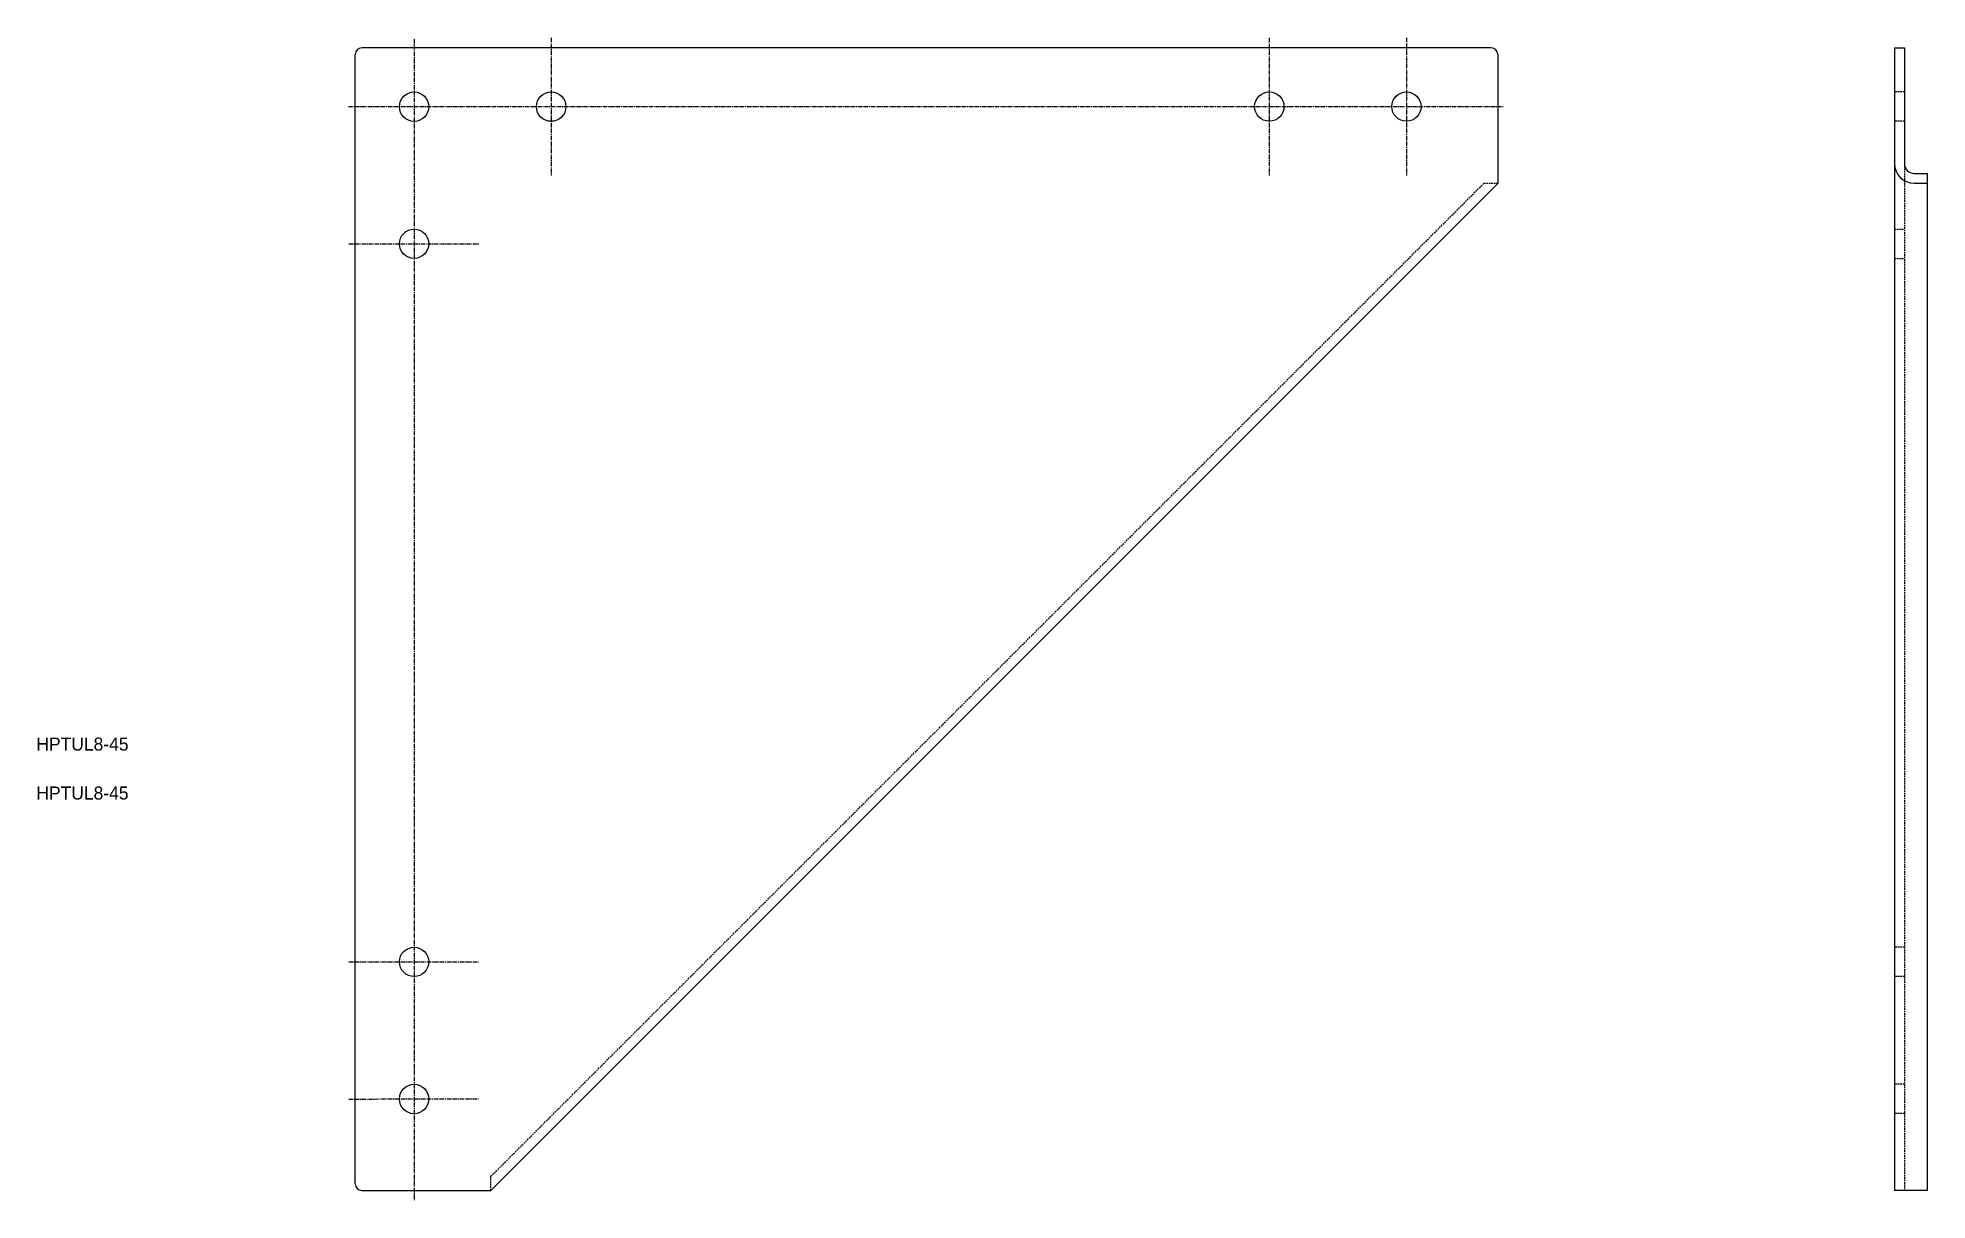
# Model space of a CAD drawing. Extents: x 0 to 579, y 0 to 356.
import ezdxf

# ---------------------------------------------------------------- set-up
doc = ezdxf.new("R2010")
doc.units = 0
doc.linetypes.add('CENTER', pattern=[2, 1.25, -0.25, 0.25, -0.25])
doc.linetypes.add('DASHED', pattern=[0.75, 0.5, -0.25])
doc.layers.get('0').update_dxf_attribs({"linetype": 'CONTINUOUS'})
doc.layers.add('CENTER', color=1, linetype='CENTER')

msp = doc.modelspace()

# ---------------------------------------------------------------- linework, layer by layer
at = {"color": 7, "linetype": 'CONTINUOUS'}
for p, q in [((97.72, 5.01), (97.72, 351.01)), ((445.72, 353.01), (99.72, 353.01)), ((447.72, 351.01), (447.72, 311.51)), ((569.28, 353.01), (569.28, 3.01)), ((569.28, 353.01), (572.28, 353.01)), ((572.28, 353.01), (572.28, 317.56)), ((575.28, 314.56), (579.28, 314.56)), ((579.28, 314.56), (579.28, 3.01)), ((139.22, 3.01), (447.72, 311.51)), ((575.28, 311.56), (579.28, 311.56)), ((99.72, 3.01), (139.22, 3.01)), ((579.28, 3.01), (569.28, 3.01))]:
    msp.add_line(p, q, dxfattribs=at)
at = {"color": 3, "linetype": 'DASHED'}
for p, q in [((572.28, 339.52), (569.28, 339.52)), ((572.28, 330.52), (569.28, 330.52)), ((572.28, 317.56), (572.28, 3.01)), ((139.22, 7.27), (443.45, 311.51)), ((447.72, 311.51), (443.45, 311.51)), ((569.28, 297.52), (572.28, 297.52)), ((569.28, 288.52), (572.28, 288.52)), ((572.28, 77.52), (569.28, 77.52)), ((572.28, 68.52), (569.28, 68.52)), ((572.28, 35.52), (569.28, 35.52)), ((572.28, 26.52), (569.28, 26.52)), ((139.22, 3.01), (139.22, 7.27))]:
    msp.add_line(p, q, dxfattribs=at)
at = {"color": 7, "linetype": 'CONTINUOUS'}
for centre in [(115.72, 335), (157.72, 335.01), (377.72, 335.02), (419.72, 335.02), (115.72, 293), (115.72, 73.01), (115.72, 31.01)]:
    msp.add_circle(centre, 4.5, dxfattribs=at)
for centre, radius, start, end in [((99.72, 351.01), 2, 90, 180), ((445.72, 351.01), 2, 0, 90), ((575.28, 317.56), 6, 180, 270), ((575.28, 317.56), 3, 180, 270), ((99.72, 5.01), 2, 180, 270)]:
    msp.add_arc(centre, radius, start, end, dxfattribs=at)
at = {"layer": 'CENTER', "color": 1, "linetype": 'CENTER'}
for p, q in [((115.72, 355.71), (115.72, 0)), ((157.72, 356.08), (157.72, 313.93)), ((377.72, 356.09), (377.72, 313.94)), ((419.72, 356.1), (419.72, 313.94)), ((95.63, 335), (449.53, 335.02)), ((95.78, 293), (135.66, 293.02)), ((95.71, 73), (135.59, 73.02)), ((95.72, 31), (135.61, 31.02))]:
    msp.add_line(p, q, dxfattribs=at)

# ---------------------------------------------------------------- texts
at = {"color": 7, "linetype": 'CONTINUOUS'}
for p in [(0, 137.74), (0, 122.74)]:
    msp.add_text('HPTUL8-45', height=4, dxfattribs=at).set_placement(p)

doc.saveas('drawing.dxf')
